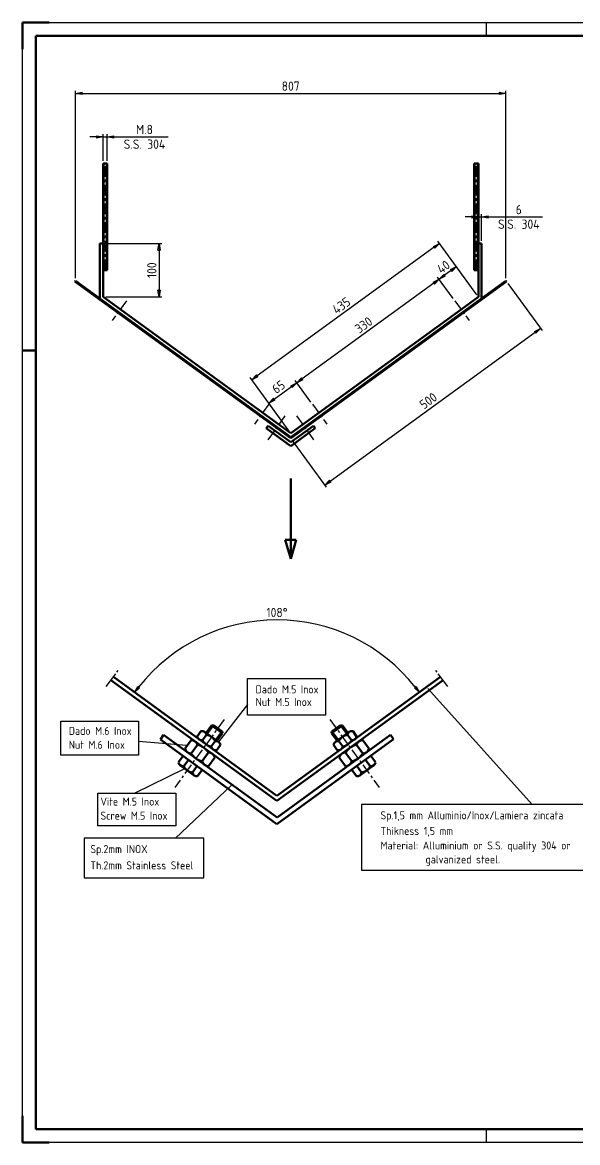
# Model space of a CAD drawing. Header units: millimetres. Extents: x 0 to 2970, y 0 to 2100.
# Drawn here: x 0 to 1041, y 0 to 2100 of the extents above; entities that cross this region are included whole.
import ezdxf

# ---------------------------------------------------------------- set-up
doc = ezdxf.new("R2010")
doc.units = ezdxf.units.MM
doc.header["$LTSCALE"] = 5
doc.linetypes.add('AM_ISO08W050x2', pattern=[9, 6, -0.75, 1.5, -0.75])
doc.linetypes.add('CENTER', pattern=[7, 4, -1, 1, -1])
for name, color, linetype, lineweight in [('AM_0', 7, 'Continuous', 50), ('AM_5', 3, 'Continuous', 25), ('AM_7', 4, 'CENTER', 25), ('AM_BOR', 7, 'Continuous', 50)]:
    doc.layers.add(name, color=color, linetype=linetype, lineweight=lineweight)
doc.styles.get("Standard").update_dxf_attribs({"font": 'ISOCP.SHX'})
doc.dimstyles.new('AM_ISO$0', dxfattribs={"dimscale": 10, "dimtxt": 3.5, "dimasz": 2.5, "dimexe": 1, "dimexo": 1, "dimgap": 1, "dimtad": 1, "dimdsep": 46, "dimtxsty": 'Standard', "dimblk": 'CLOSED', "dimcen": 0, "dimclrd": 256, "dimclre": 256, "dimclrt": 2, "dimadec": 0, "dimazin": 2, "dimtp": 0.1, "dimtm": 0.1, "dimtfac": 0.71, "dimtmove": 0, "dimatfit": 3, "dimfxl": 0, "dimlwd": -1, "dimlwe": -1, "dimarcsym": 1})
doc.dimstyles.new('AM_ISO$2', dxfattribs={"dimscale": 10, "dimtxt": 3.5, "dimasz": 2.5, "dimexe": 1, "dimexo": 1, "dimgap": 1, "dimtad": 1, "dimdsep": 46, "dimtxsty": 'Standard', "dimblk": 'CLOSED', "dimcen": 0, "dimclrd": 256, "dimclre": 256, "dimclrt": 2, "dimadec": 0, "dimazin": 2, "dimtp": 0.1, "dimtm": 0.1, "dimtfac": 0.71, "dimtmove": 0, "dimatfit": 3, "dimfxl": 0, "dimlwd": -1, "dimlwe": -1, "dimarcsym": 1})

# ---------------------------------------------------------------- blocks, each defined once
blk = doc.blocks.new('_Closed')
at = {"color": 0, "linetype": 'ByBlock', "lineweight": -2}
for p, q in [((-1, 0.17), (0, 0)), ((-1, 0.17), (-1, -0.17)), ((0, 0), (-1, -0.17)), ((0, 0), (-1, 0))]:
    blk.add_line(p, q, dxfattribs=at)
blk = doc.blocks.new('*D5')
at = {"layer": 'AM_5'}
blk.add_arc((477.4, 649.8), 330.1, 38.2002, 141.7992, dxfattribs=at)
at = {"layer": 'Defpoints', "color": 0}
for p in [(375.5, 963.8), (166.8, 875.8), (788, 875.8), (477.4, 649.8), (477.4, 649.8)]:
    blk.add_point(p, dxfattribs=at)
at = {"layer": 'AM_5', "xscale": 12.5, "yscale": 12.5, "zscale": 12.5}
for p, rotation in [((210.4, 844), 232.8840262729424), ((744.4, 844), 307.115447269862)]:
    blk.add_blockref('_Closed', p, dxfattribs=dict(at, rotation=rotation))
at = {"layer": 'AM_5', "color": 2, "insert": (477.4, 993.7), "char_height": 17.5, "attachment_point": 5, "rotation": 359.9997}
blk.add_mtext('108°', dxfattribs=at)
blk = doc.blocks.new('A2')
for p, q in [((589, 415), (5, 415)), ((5, 415), (5, 5)), ((5, 5), (589, 5))]:
    blk.add_line(p, q)
at = {"color": 2}
blk.add_line((5, 297), (0, 297), dxfattribs=at)
at = {"layer": 'AM_BOR'}
for p, q in [((10, 420), (0, 420)), ((0, 420), (0, 410)), ((0, 0), (0, 10)), ((0, 0), (10, 0))]:
    blk.add_line(p, q, dxfattribs=at)
at = {"layer": 'AM_BOR', "color": 1, "lineweight": 25}
for p, q in [((0, 420), (594, 420)), ((0, 0), (0, 420)), ((594, 0), (0, 0))]:
    blk.add_line(p, q, dxfattribs=at)
at = {"layer": 'AM_BOR', "color": 2, "lineweight": 30}
for p, q in [((174, 415), (174, 420)), ((174, 0), (174, 5))]:
    blk.add_line(p, q, dxfattribs=at)
blk = doc.blocks.new('*D31')
at = {"layer": 'AM_5'}
for p, q in [((151.2, 1840.4), (151.2, 1890.4)), ((159.2, 1840.4), (159.2, 1890.4)), ((138.7, 1885.4), (126.2, 1885.4)), ((151.2, 1885.4), (159.2, 1885.4)), ((171.7, 1885.4), (273.6, 1885.4))]:
    blk.add_line(p, q, dxfattribs=at)
at = {"layer": 'Defpoints', "color": 0}
for p in [(159.2, 1885.4), (151.2, 1835.4), (159.2, 1835.4)]:
    blk.add_point(p, dxfattribs=at)
at = {"layer": 'AM_5', "xscale": 12.5, "yscale": 12.5, "zscale": 12.5}
blk.add_blockref('_Closed', (151.2, 1885.4), dxfattribs=at)
at = {"layer": 'AM_5', "xscale": 12.5, "yscale": 12.5, "zscale": 12.5, "rotation": 180}
blk.add_blockref('_Closed', (159.2, 1885.4), dxfattribs=at)
at = {"layer": 'AM_5', "color": 2, "char_height": 17.5, "attachment_point": 5}
for s, insert in [('M.8', (228.9, 1899.2)), ('S.S. 304', (228.9, 1871.7))]:
    blk.add_mtext(s, dxfattribs=dict(at, insert=insert))
blk = doc.blocks.new('*D32')
at = {"layer": 'AM_5'}
for p, q in [((99.5, 1620.6), (99.5, 1971.8)), ((112, 1966.8), (894.3, 1966.8)), ((906.8, 1620.6), (906.8, 1971.8))]:
    blk.add_line(p, q, dxfattribs=at)
at = {"layer": 'Defpoints', "color": 0}
for p in [(906.8, 1966.8), (99.5, 1615.6), (906.8, 1615.6)]:
    blk.add_point(p, dxfattribs=at)
at = {"layer": 'AM_5', "xscale": 12.5, "yscale": 12.5, "zscale": 12.5, "rotation": 180}
blk.add_blockref('_Closed', (99.5, 1966.8), dxfattribs=at)
at = {"layer": 'AM_5', "xscale": 12.5, "yscale": 12.5, "zscale": 12.5}
blk.add_blockref('_Closed', (906.8, 1966.8), dxfattribs=at)
at = {"layer": 'AM_5', "color": 2, "insert": (503.1, 1980.5), "char_height": 17.5, "attachment_point": 5}
blk.add_mtext('807', dxfattribs=at)
blk = doc.blocks.new('*D33')
at = {"layer": 'AM_5'}
for p, q in [((156.2, 1685.4), (261.4, 1685.4)), ((256.4, 1672.9), (256.4, 1597.9)), ((156.2, 1585.4), (261.4, 1585.4))]:
    blk.add_line(p, q, dxfattribs=at)
at = {"layer": 'Defpoints', "color": 0}
for p in [(151.2, 1685.4), (151.2, 1585.4), (256.4, 1585.4)]:
    blk.add_point(p, dxfattribs=at)
at = {"layer": 'AM_5', "xscale": 12.5, "yscale": 12.5, "zscale": 12.5}
for p, rotation in [((256.4, 1685.4), 90), ((256.4, 1585.4), 270)]:
    blk.add_blockref('_Closed', p, dxfattribs=dict(at, rotation=rotation))
at = {"layer": 'AM_5', "color": 2, "insert": (242.7, 1635.4), "char_height": 17.5, "attachment_point": 5, "rotation": 90}
blk.add_mtext('100', dxfattribs=at)
blk = doc.blocks.new('*D34')
at = {"layer": 'AM_5'}
for p, q in [((541.1, 1388.2), (511.7, 1428.6)), ((472.1, 1393.7), (504.5, 1417.2)), ((500.2, 1333.8), (459.1, 1390.4))]:
    blk.add_line(p, q, dxfattribs=at)
at = {"layer": 'Defpoints', "color": 0}
for p in [(514.6, 1424.6), (544, 1384.1), (503.1, 1329.8)]:
    blk.add_point(p, dxfattribs=at)
at = {"layer": 'AM_5', "xscale": 12.5, "yscale": 12.5, "zscale": 12.5}
for p, rotation in [((514.6, 1424.6), 36.00539396210814), ((462, 1386.4), 216.0053939621081)]:
    blk.add_blockref('_Closed', p, dxfattribs=dict(at, rotation=rotation))
at = {"layer": 'AM_5', "color": 2, "insert": (480.2, 1416.6), "char_height": 17.5, "attachment_point": 5, "rotation": 36.0054}
blk.add_mtext('65', dxfattribs=at)
blk = doc.blocks.new('*D35')
at = {"layer": 'AM_5'}
for p, q in [((808, 1582.1), (778.6, 1622.6)), ((771.4, 1611.2), (524.7, 1431.9)), ((541.1, 1388.2), (511.7, 1428.6))]:
    blk.add_line(p, q, dxfattribs=at)
at = {"layer": 'Defpoints', "color": 0}
for p in [(811, 1578.1), (514.6, 1424.6), (544, 1384.1)]:
    blk.add_point(p, dxfattribs=at)
at = {"layer": 'AM_5', "xscale": 12.5, "yscale": 12.5, "zscale": 12.5}
for p, rotation in [((781.6, 1618.6), 36.005393962105), ((514.6, 1424.6), 216.005393962105)]:
    blk.add_blockref('_Closed', p, dxfattribs=dict(at, rotation=rotation))
at = {"layer": 'AM_5', "color": 2, "insert": (640, 1532.7), "char_height": 17.5, "attachment_point": 5, "rotation": 36.0054}
blk.add_mtext('330', dxfattribs=at)
blk = doc.blocks.new('*D36')
at = {"layer": 'AM_5'}
for p, q in [((852.2, 1589.5), (811, 1646.1)), ((808, 1582.1), (778.6, 1622.6)), ((803.8, 1634.7), (791.7, 1625.9))]:
    blk.add_line(p, q, dxfattribs=at)
at = {"layer": 'Defpoints', "color": 0}
for p in [(781.6, 1618.6), (811, 1578.1), (855.1, 1585.4)]:
    blk.add_point(p, dxfattribs=at)
at = {"layer": 'AM_5', "xscale": 12.5, "yscale": 12.5, "zscale": 12.5}
for p, rotation in [((813.9, 1642.1), 36.005393962105), ((781.6, 1618.6), 216.005393962105)]:
    blk.add_blockref('_Closed', p, dxfattribs=dict(at, rotation=rotation))
at = {"layer": 'AM_5', "color": 2, "insert": (789.6, 1641.5), "char_height": 17.5, "attachment_point": 5, "rotation": 36.0054}
blk.add_mtext('40', dxfattribs=at)
blk = doc.blocks.new('*D37')
at = {"layer": 'AM_5'}
for p, q in [((852.2, 1589.5), (779.2, 1689.9)), ((772, 1678.5), (440.3, 1437.4)), ((500.2, 1333.8), (427.3, 1434.1))]:
    blk.add_line(p, q, dxfattribs=at)
at = {"layer": 'Defpoints', "color": 0}
for p in [(855.1, 1585.4), (430.2, 1430.1), (503.1, 1329.8)]:
    blk.add_point(p, dxfattribs=at)
at = {"layer": 'AM_5', "xscale": 12.5, "yscale": 12.5, "zscale": 12.5}
for p, rotation in [((782.1, 1685.8), 36.01052540219872), ((430.2, 1430.1), 216.0105254021988)]:
    blk.add_blockref('_Closed', p, dxfattribs=dict(at, rotation=rotation))
at = {"layer": 'AM_5', "color": 2, "insert": (598.1, 1569.1), "char_height": 17.5, "attachment_point": 5, "rotation": 36.0105}
blk.add_mtext('435', dxfattribs=at)
blk = doc.blocks.new('*D38')
at = {"layer": 'AM_5'}
for p, q in [((910.6, 1610.3), (974.5, 1522.4)), ((577.1, 1239.9), (961.4, 1519.1)), ((506.1, 1316.4), (569.9, 1228.5))]:
    blk.add_line(p, q, dxfattribs=at)
at = {"layer": 'Defpoints', "color": 0}
for p in [(907.7, 1614.3), (971.5, 1526.4), (503.1, 1320.5)]:
    blk.add_point(p, dxfattribs=at)
at = {"layer": 'AM_5', "xscale": 12.5, "yscale": 12.5, "zscale": 12.5}
for p, rotation in [((971.5, 1526.4), 35.99830826591243), ((567, 1232.6), 215.9983082659124)]:
    blk.add_blockref('_Closed', p, dxfattribs=dict(at, rotation=rotation))
at = {"layer": 'AM_5', "color": 2, "insert": (761.2, 1390.6), "char_height": 17.5, "attachment_point": 5, "rotation": 35.9983}
blk.add_mtext('500', dxfattribs=at)
blk = doc.blocks.new('*D39')
at = {"layer": 'AM_5'}
for p, q in [((842.6, 1735.4), (830.1, 1735.4)), ((855.1, 1690.4), (855.1, 1740.4)), ((855.1, 1735.4), (861.1, 1735.4)), ((861.1, 1690.4), (861.1, 1740.4)), ((873.6, 1735.4), (975.5, 1735.4))]:
    blk.add_line(p, q, dxfattribs=at)
at = {"layer": 'Defpoints', "color": 0}
for p in [(861.1, 1735.4), (855.1, 1685.4), (861.1, 1685.4)]:
    blk.add_point(p, dxfattribs=at)
at = {"layer": 'AM_5', "xscale": 12.5, "yscale": 12.5, "zscale": 12.5}
blk.add_blockref('_Closed', (855.1, 1735.4), dxfattribs=at)
at = {"layer": 'AM_5', "xscale": 12.5, "yscale": 12.5, "zscale": 12.5, "rotation": 180}
blk.add_blockref('_Closed', (861.1, 1735.4), dxfattribs=at)
at = {"layer": 'AM_5', "color": 2, "char_height": 17.5, "attachment_point": 5}
for s, insert in [('6', (930.8, 1749.2)), ('S.S. 304', (930.8, 1721.7))]:
    blk.add_mtext(s, dxfattribs=dict(at, insert=insert))

msp = doc.modelspace()

# ---------------------------------------------------------------- linework, layer by layer
at = {"layer": 'AM_0', "color": 3, "linetype": 'Continuous'}
for p, q in [((151.207, 1685.42), (151.207, 1835.4)), ((159.207, 1835.4), (151.207, 1835.4)), ((159.207, 1835.4), (159.207, 1635.4)), ((847.09, 1835.4), (847.09, 1635.4)), ((847.09, 1835.4), (855.09, 1835.4)), ((855.09, 1585.42), (855.09, 1835.4)), ((145.207, 1685.42), (145.207, 1582.35)), ((151.207, 1685.42), (145.207, 1685.42)), ((151.207, 1585.42), (151.207, 1685.42)), ((855.09, 1685.42), (861.09, 1685.42)), ((861.09, 1685.42), (861.09, 1582.35)), ((159.207, 1635.4), (151.207, 1635.4)), ((847.09, 1635.4), (855.09, 1635.4)), ((99.507, 1615.58), (98.627, 1614.35)), ((98.627, 1614.35), (503.15, 1320.45)), ((99.507, 1615.58), (503.15, 1322.31)), ((907.67, 1614.34), (503.14, 1320.45)), ((906.79, 1615.56), (503.15, 1322.31)), ((906.79, 1615.56), (907.67, 1614.34)), ((151.207, 1585.42), (503.15, 1329.75)), ((855.09, 1585.42), (822.73, 1561.9)), ((822.73, 1561.9), (555.76, 1367.96)), ((555.76, 1367.96), (503.15, 1329.75)), ((460.587, 1343.93), (457.056, 1339.08)), ((457.056, 1339.08), (503.15, 1305.62)), ((460.578, 1343.95), (503.16, 1313.03)), ((549.21, 1339.09), (503.15, 1305.62)), ((545.69, 1343.95), (503.16, 1313.03)), ((545.69, 1343.95), (549.2, 1339.1)), ((503.15, 1094.293), (503.15, 1245.023)), ((503.15, 1094.293), (492.818, 1129.884)), ((492.818, 1129.884), (503.15, 1129.884)), ((503.15, 1094.293), (513.481, 1129.884)), ((513.481, 1129.884), (503.15, 1129.884)), ((166.097, 866.922), (477.42, 640.432)), ((477.42, 649.812), (170.539, 873.03)), ((477.42, 649.812), (784.307, 873.03)), ((788.75, 866.922), (477.42, 640.432)), ((354.806, 782.082), (344.607, 768.012)), ((358.066, 782.782), (354.957, 782.232)), ((374.476, 770.832), (358.087, 782.702)), ((580.37, 770.832), (596.76, 782.702)), ((596.78, 782.782), (599.89, 782.232)), ((600.04, 782.082), (610.24, 768.012)), ((264.646, 764.112), (258.742, 755.982)), ((264.607, 764.182), (477.46, 609.662)), ((335.386, 771.612), (328.046, 761.452)), ((345.238, 764.422), (337.886, 754.262)), ((367.816, 751.142), (341.777, 770.042)), ((375.097, 767.392), (364.847, 753.332)), ((375.097, 767.392), (374.476, 770.832)), ((696.01, 756.072), (477.41, 597.262)), ((690.16, 764.182), (477.46, 609.662)), ((579.75, 767.392), (580.37, 770.832)), ((579.75, 767.392), (590, 753.332)), ((587.03, 751.142), (613.07, 770.042)), ((609.61, 764.422), (616.96, 754.262)), ((619.46, 771.612), (626.8, 761.452)), ((690.12, 764.182), (696.01, 756.072)), ((258.742, 755.982), (477.41, 597.262)), ((316.207, 754.582), (304.457, 738.412)), ((328.437, 745.672), (316.677, 729.502)), ((361.427, 752.612), (354.066, 742.542)), ((371.267, 745.512), (363.927, 735.362)), ((583.58, 745.512), (590.92, 735.362)), ((593.42, 752.612), (600.78, 742.542)), ((626.41, 745.672), (638.17, 729.502)), ((638.64, 754.582), (650.39, 738.412)), ((292.693, 712.872), (301.523, 724.972)), ((302.533, 705.682), (311.283, 717.792)), ((348.668, 730.982), (336.918, 714.812)), ((360.896, 722.162), (349.136, 705.912)), ((593.95, 722.162), (605.71, 705.912)), ((606.17, 730.982), (617.93, 714.812)), ((652.31, 705.682), (643.56, 717.792)), ((662.15, 712.872), (653.32, 724.972)), ((322.222, 688.342), (296.213, 707.242)), ((318.713, 693.962), (327.533, 706.072)), ((328.552, 686.772), (337.382, 698.882)), ((626.29, 686.772), (617.46, 698.882)), ((636.13, 693.962), (627.31, 706.072)), ((632.62, 688.342), (658.63, 707.242))]:
    msp.add_line(p, q, dxfattribs=at)
at = {"layer": 'AM_0', "color": 1, "linetype": 'Continuous'}
for p, q in [((152.207, 1635.4), (152.207, 1835.4)), ((158.207, 1835.4), (158.207, 1635.4)), ((848.09, 1835.4), (848.09, 1635.4)), ((854.09, 1635.4), (854.09, 1835.4)), ((358.087, 782.702), (346.187, 766.762)), ((375.097, 767.392), (354.787, 782.162)), ((579.75, 767.392), (600.06, 782.162)), ((596.76, 782.702), (608.66, 766.762)), ((374.437, 770.912), (362.757, 754.812)), ((580.41, 770.912), (592.09, 754.812))]:
    msp.add_line(p, q, dxfattribs=at)
at = {"layer": 'AM_0', "color": 3, "linetype": 'Continuous'}
for centre, radius, start, end in [((336.578, 762.862), 8.662, 189.343, 278.664), ((336.697, 763.012), 8.662, 9.34338, 98.6637), ((342.306, 743.412), 21.252, 25.7549, 82.065), ((612.54, 743.412), 21.25, 97.935, 154.288), ((618.15, 763.012), 8.661, 81.3363, 170.657), ((618.26, 762.862), 8.661, 261.336, 350.657), ((316.566, 742.232), 12.689, 197.559, 270.529), ((316.328, 741.922), 12.688, 17.1909, 90.5292), ((320.918, 714.112), 32.503, 31.3098, 76.5986), ((357.007, 763.562), 21.251, 205.943, 262.013), ((362.617, 743.952), 8.662, 189.343, 278.664), ((362.716, 744.112), 8.662, 9.34338, 98.6125), ((592.13, 744.112), 8.658, 81.4641, 170.657), ((592.23, 743.952), 8.661, 261.336, 350.657), ((597.83, 763.562), 21.253, 277.987, 334.052), ((633.93, 714.112), 32.494, 103.401, 148.717), ((638.52, 741.922), 12.688, 89.4708, 162.809), ((638.28, 742.232), 12.688, 269.471, 342.441), ((344.437, 746.452), 32.497, 211.413, 256.632), ((349.027, 718.642), 12.689, 197.559, 270.529), ((348.787, 718.332), 12.689, 17.5592, 90.5292), ((606.06, 718.332), 12.688, 89.4708, 162.441), ((605.82, 718.642), 12.688, 269.471, 342.441), ((610.41, 746.452), 32.506, 283.368, 328.56), ((301.213, 714.272), 8.662, 189.343, 278.791), ((321.673, 714.972), 21.248, 205.901, 261.961), ((327.302, 695.372), 8.662, 189.343, 278.265), ((627.54, 695.372), 8.668, 261.735, 350.657), ((633.16, 714.972), 21.256, 278.039, 334.057), ((653.63, 714.272), 8.664, 261.209, 350.657)]:
    msp.add_arc(centre, radius, start, end, dxfattribs=at)
at = {"layer": 'AM_5', "linetype": 'Continuous'}
for p, q in [((422.432, 801.53), (422.432, 870.117)), ((422.432, 870.117), (568.638, 870.117)), ((568.638, 870.117), (568.638, 801.53)), ((422.432, 821.53), (367.816, 751.142)), ((568.638, 801.53), (422.432, 801.53)), ((72.066, 726.49), (72.066, 790.129)), ((72.066, 790.129), (217.808, 790.129)), ((217.808, 790.129), (217.808, 726.49)), ((217.808, 752.572), (307.808, 745.072)), ((217.808, 726.49), (72.066, 726.49)), ((210.308, 655.072), (304.527, 701.2)), ((141.682, 594.019), (141.682, 655.072)), ((141.682, 655.072), (287.808, 655.072)), ((286.975, 570.79), (391.975, 670.072)), ((287.808, 655.072), (287.808, 594.019)), ((287.808, 594.019), (141.682, 594.019)), ((115.724, 570.79), (115.724, 496.364)), ((339.987, 570.79), (115.724, 570.79)), ((339.987, 496.364), (339.987, 570.79)), ((115.724, 496.364), (339.987, 496.364))]:
    msp.add_line(p, q, dxfattribs=at)
at = {"layer": 'AM_5'}
for p, q in [((955.817, 634.059), (760.067, 851.559)), ((636.089, 634.059), (636.089, 510.968)), ((1061.427, 634.059), (636.089, 634.059)), ((636.089, 510.968), (1061.427, 510.968))]:
    msp.add_line(p, q, dxfattribs=at)
at = {"layer": 'AM_7'}
for p, q in [((155.207, 1635.4), (155.207, 1835.4)), ((851.09, 1635.4), (851.09, 1835.4)), ((195.328, 1578.08), (168.287, 1540.87)), ((810.98, 1578.08), (838.02, 1540.87)), ((462.306, 1384.14), (435.267, 1346.93)), ((544, 1384.14), (571.04, 1346.93)), ((492.43, 1362.26), (457.437, 1314.09)), ((513.86, 1362.26), (548.86, 1314.09)), ((378.146, 792.862), (285.566, 665.432)), ((576.7, 792.862), (669.28, 665.432))]:
    msp.add_line(p, q, dxfattribs=at)
at = {"layer": 'AM_7', "linetype": 'AM_ISO08W050x2'}
for p, q in [((157.273, 854.792), (179.362, 885.16)), ((797.573, 854.792), (775.484, 885.161))]:
    msp.add_line(p, q, dxfattribs=at)

# ---------------------------------------------------------------- block references
at = {"layer": 'AM_0', "lineweight": 0, "xscale": 5, "yscale": 5, "zscale": 5}
msp.add_blockref('A2', (0, 0), dxfattribs=at)

# ---------------------------------------------------------------- texts
at = {"layer": 'AM_5', "color": 2, "linetype": 'Continuous'}
for s, p in [('Dado M.5 Inox', (437.386, 842.17)), ('Nut M.5 Inox', (437.386, 818.51)), ('Dado M.6 Inox', (87.019, 764.344)), ('Nut M.6 Inox', (87.019, 738.264)), ('Vite M.5 Inox', (146.404, 631.797)), ('Screw M.5 Inox', (146.404, 605.419)), ('Sp.1,5 mm Alluminio/Inox/Lamiera zincata', (671.504, 606.041)), ('Thikness 1,5 mm', (671.504, 576.769)), ('Sp.2mm INOX', (127.441, 542.759)), ('Material: Alluminium or S.S. quality 304 or', (671.504, 549.508)), ('Th.2mm Stainless Steel', (127.441, 512.233)), ('galvanized steel.', (755.908, 523.392))]:
    msp.add_text(s, height=15, dxfattribs=at).set_placement(p)

# ---------------------------------------------------------------- dimensions: what is measured, and where the dimension line sits
at = {"layer": 'AM_5'}
for base, p1, p2, angle, override, picture, middle in [((906.79, 1966.798), (99.507, 1615.58), (906.79, 1615.56), 0, {"dimscale": 5, "dimdec": 0}, '*D32', (503.148, 1980.548)), ((256.406, 1585.42), (151.207, 1685.42), (151.207, 1585.42), 90, {"dimscale": 5, "dimdec": 0}, '*D33', (242.656, 1635.42)), ((430.224, 1430.085), (855.09, 1585.42), (503.15, 1329.75), 36.010525, {"dimscale": 5, "dimdec": 0}, '*D37', (598.079, 1569.084)), ((781.553, 1618.575), (855.09, 1585.42), (810.98, 1578.08), 36.005394, {"dimscale": 5, "dimdec": 0, "dimtix": 1}, '*D36', (789.648, 1641.455)), ((514.607, 1424.588), (810.98, 1578.08), (544, 1384.14), 36.005394, {"dimscale": 5, "dimdec": 0, "dimtix": 1}, '*D35', (639.997, 1532.705)), ((971.532, 1526.435), (503.15, 1320.45), (907.67, 1614.34), 35.998308, {"dimscale": 5, "dimdec": 0}, '*D38', (761.189, 1390.617)), ((514.607, 1424.588), (503.15, 1329.75), (544, 1384.14), 36.005394, {"dimscale": 5, "dimdec": 0, "dimtix": 1}, '*D34', (480.224, 1416.6))]:
    dim = msp.add_linear_dim(base=base, p1=p1, p2=p2, angle=angle, dimstyle='AM_ISO$0', override=override, dxfattribs=at)
    dim.commit()
    dim.dimension.update_dxf_attribs({"geometry": picture, "text_midpoint": middle})
for base, p1, p2, text, override, picture, middle in [((159.207, 1885.4), (151.207, 1835.4), (159.207, 1835.4), 'M.<>\\XS.S. 304', {"dimscale": 5, "dimdec": 1}, '*D31', (228.928, 1885.4)), ((861.09, 1735.42), (855.09, 1685.42), (861.09, 1685.42), '<>\\XS.S. 304', {"dimscale": 5, "dimdec": 0}, '*D39', (930.811, 1735.42))]:
    dim = msp.add_linear_dim(base=base, p1=p1, p2=p2, angle=0, text=text, dimstyle='AM_ISO$0', override=override, dxfattribs=at)
    dim.commit()
    dim.dimension.update_dxf_attribs({"geometry": picture, "text_midpoint": middle})
dim = msp.add_angular_dim_2l(base=(375.462, 963.804), line1=((477.42, 649.812), (166.796, 875.752)), line2=((477.42, 649.812), (788.05, 875.752)), dimstyle='AM_ISO$2', override={"dimscale": 5}, dxfattribs=at)
dim.commit()
dim.dimension.update_dxf_attribs({"geometry": '*D5', "text_midpoint": (477.422, 979.943), "dimtype": 162})

doc.saveas('drawing.dxf')
